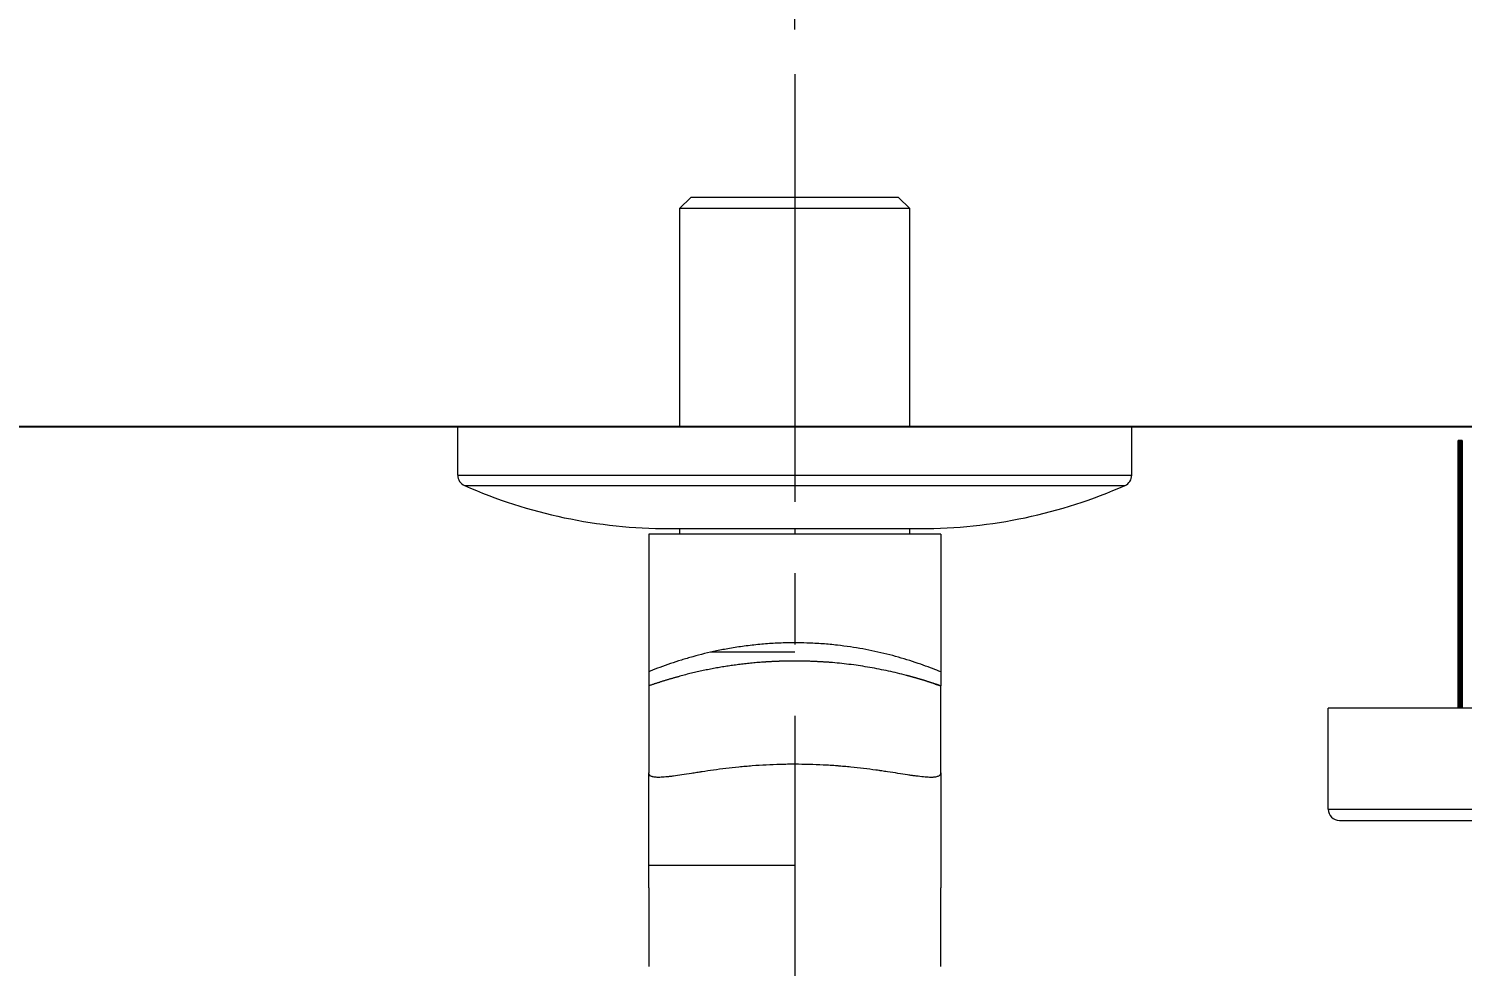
# Model space of a CAD drawing. Extents: x 3274 to 6433, y 0 to 2315.
# Drawn here: x 4084.3 to 4212, y 2087.3 to 2170.8 of the extents above; entities that cross this region are included whole.
import ezdxf

# ---------------------------------------------------------------- set-up
doc = ezdxf.new("R2010")
doc.units = 0
doc.header["$LTSCALE"] = 4
doc.header["$MEASUREMENT"] = 0
doc.header["$PDMODE"] = 3
doc.header["$PDSIZE"] = -10
doc.linetypes.add('CENTER2', pattern=[28.575, 19.05, -3.175, 3.175, -3.175])
doc.layers.get('0').update_dxf_attribs({"linetype": 'CONTINUOUS'})
doc.layers.get('DEFPOINTS').update_dxf_attribs({"linetype": 'CONTINUOUS'})
doc.layers.add('1', color=7, linetype='CONTINUOUS', true_color=0xffffff)
doc.layers.add('Cneter', color=1, linetype='CENTER2', lineweight=13)
doc.styles.add('Daelim Dimension', font='NanumGothic.ttf')
doc.dimstyles.new('DEFAULT', dxfattribs={"dimscale": 2, "dimtxt": 2, "dimasz": 2, "dimexe": 0, "dimexo": 2, "dimgap": 1, "dimtad": 1, "dimdec": 1, "dimzin": 9, "dimdsep": 46, "dimtxsty": 'Daelim Dimension', "dimcen": 0.5, "dimclrd": 252, "dimclre": 252, "dimclrt": 3, "dimadec": 1, "dimazin": 0, "dimtfac": 1, "dimtdec": 1, "dimtix": 1, "dimtmove": 0, "dimatfit": 3, "dimfxl": 1, "dimtolj": 1, "dimtzin": 1, "dimlwd": 9, "dimlwe": 9, "dimarcsym": 0})

# ---------------------------------------------------------------- blocks, each defined once
blk = doc.blocks.new('*D0')
at = {"color": 5, "lineweight": 9, "ltscale": 0.5, "transparency": 16777216}
for p, q in [((4152.52, 2170.76), (4152.52, 2192.37)), ((4302.52, 2170.76), (4302.52, 2192.37)), ((4294.52, 2190.37), (4160.52, 2190.37))]:
    blk.add_line(p, q, dxfattribs=at)
at = {"color": 5, "ltscale": 0.5, "transparency": 16777216}
for points in [[(4160.52, 2191.7), (4160.52, 2189.04), (4152.52, 2190.37)], [(4294.52, 2191.7), (4294.52, 2189.04), (4302.52, 2190.37)]]:
    blk.add_solid(points, dxfattribs=at)
at = {"layer": 'DEFPOINTS', "color": 0, "ltscale": 0.5, "transparency": 16777216}
for p in [(4152.52, 2190.37), (4152.52, 2166.76), (4302.52, 2166.76)]:
    blk.add_point(p, dxfattribs=at)
at = {"color": 7, "ltscale": 0.5, "transparency": 16777216, "insert": (4227.52, 2203.26), "char_height": 20, "attachment_point": 5, "style": 'Daelim Dimension'}
blk.add_mtext('\\A1;150~240', dxfattribs=at)

msp = doc.modelspace()

# ---------------------------------------------------------------- linework, layer by layer
at = {"ltscale": 0.5}
msp.add_line((3799.05, 2135.39), (5575.14, 2135.39), dxfattribs=at)
at = {"layer": '1', "color": 7, "linetype": 'Continuous', "lineweight": 18}
for p, q in [((4143.27, 2155.79), (4142.27, 2154.79)), ((4152.52, 2155.79), (4143.27, 2155.79)), ((4161.77, 2155.79), (4152.52, 2155.79)), ((4162.77, 2154.79), (4161.77, 2155.79)), ((4152.52, 2154.79), (4142.27, 2154.79)), ((4142.27, 2154.79), (4142.27, 2135.39)), ((4162.77, 2154.79), (4152.52, 2154.79)), ((4162.77, 2135.39), (4162.77, 2154.79)), ((4182.52, 2135.39), (4122.52, 2135.39)), ((4122.52, 2131.04), (4122.52, 2135.39)), ((4182.52, 2131.04), (4182.52, 2135.39)), ((4211.65, 2134.13), (4211.59, 2134.13)), ((4211.59, 2110.29), (4211.59, 2134.13)), ((4211.65, 2134.13), (4211.66, 2134.13)), ((4211.65, 2134.13), (4211.65, 2110.29)), ((4211.72, 2134.13), (4211.66, 2134.13)), ((4211.8, 2134.13), (4211.72, 2134.13)), ((4211.8, 2134.13), (4211.81, 2134.13)), ((4211.8, 2134.13), (4211.8, 2110.29)), ((4211.87, 2134.13), (4211.81, 2134.13)), ((4211.95, 2134.13), (4211.87, 2134.13)), ((4211.95, 2134.13), (4211.95, 2110.29)), ((4123.11, 2130.13), (4181.92, 2130.13)), ((4152.52, 2125.79), (4139.52, 2125.79)), ((4141.29, 2126.29), (4163.74, 2126.29)), ((4142.27, 2126.29), (4142.27, 2125.79)), ((4165.52, 2125.79), (4152.52, 2125.79)), ((4162.77, 2125.79), (4162.77, 2126.29)), ((4152.52, 2115.29), (4145.02, 2115.29)), ((4139.52, 2112.27), (4139.52, 2104.54)), ((4165.52, 2104.54), (4165.52, 2112.27)), ((4255.02, 2110.29), (4200.02, 2110.29)), ((4200.02, 2101.29), (4200.02, 2110.29)), ((4139.52, 2096.29), (4139.52, 2104.54)), ((4165.52, 2104.54), (4165.52, 2094.29)), ((4201.02, 2100.29), (4254.02, 2100.29)), ((4139.52, 2094.29), (4139.52, 2096.29)), ((4139.52, 2094.29), (4139.52, 2094.29)), ((4139.52, 2094.29), (4139.52, 2087.29)), ((4165.52, 2087.29), (4165.52, 2094.29))]:
    msp.add_line(p, q, dxfattribs=at)
at = {"layer": '1', "color": 7, "linetype": 'Continuous', "lineweight": 13}
for p, q in [((4152.52, 2155.79), (4152.52, 2154.79)), ((4211.66, 2134.13), (4211.66, 2110.29)), ((4211.72, 2110.29), (4211.72, 2134.13)), ((4211.81, 2134.13), (4211.81, 2110.29)), ((4211.87, 2110.29), (4211.87, 2134.13)), ((4122.52, 2131.04), (4182.52, 2131.04)), ((4152.52, 2126.29), (4152.52, 2125.79)), ((4200.02, 2101.29), (4255.02, 2101.29)), ((4139.52, 2096.29), (4152.52, 2096.29)), ((4152.52, 2096.29), (4152.52, 2087.29))]:
    msp.add_line(p, q, dxfattribs=at)
at = {"layer": '1', "color": 7, "linetype": 'Continuous', "lineweight": 18}
for centre, start, end in [((4123.52, 2131.04), 180, 246.1686), ((4181.52, 2131.04), 293.8314, 0), ((4201.02, 2101.29), 180, 270)]:
    msp.add_arc(centre, 1, start, end, dxfattribs=at)
for centre, major_axis, start_param, end_param in [((4141.29, 2171.29), (0, -45), 5.867249, 6.283186), ((4163.74, 2171.29), (0, 45), 3.141593, 3.557528)]:
    msp.add_ellipse(centre, major_axis=major_axis, ratio=1, start_param=start_param, end_param=end_param, dxfattribs=at)
for points, degree in [([(4139.52, 2125.79), (4139.52, 2124.5), (4139.52, 2121.86), (4139.52, 2117.78), (4139.52, 2114.97), (4139.52, 2113.53)], 3), ([(4165.52, 2125.79), (4165.52, 2124.49), (4165.52, 2121.86), (4165.52, 2117.78), (4165.52, 2114.96), (4165.52, 2113.53)], 3), ([(4139.52, 2113.53), (4139.52, 2113.46), (4139.52, 2113.31), (4139.52, 2113.11), (4139.52, 2112.92), (4139.52, 2112.75), (4139.52, 2112.59), (4139.52, 2112.46), (4139.52, 2112.35), (4139.52, 2112.29), (4139.52, 2112.27)], 3), ([(4165.01, 2112.44), (4165.51, 2112.29)], 1)]:
    msp.add_open_spline(points, degree=degree, dxfattribs=at)
for points, knots in [([(4152.52, 2116.11), (4152.4, 2116.11), (4151.82, 2116.11), (4150.78, 2116.08), (4149.4, 2115.98), (4148.04, 2115.82), (4146.75, 2115.62), (4145.57, 2115.4), (4144.48, 2115.15), (4143.44, 2114.88), (4142.42, 2114.58), (4141.44, 2114.26), (4140.52, 2113.93), (4139.88, 2113.68), (4139.56, 2113.55), (4139.52, 2113.53)], [0, 0, 0, 0, 0.023877, 0.120815, 0.217799, 0.316259, 0.411325, 0.49807, 0.579705, 0.661441, 0.743955, 0.82622, 0.908389, 0.988076, 1, 1, 1, 1]), ([(4165.52, 2113.53), (4165.46, 2113.55), (4165.16, 2113.67), (4164.58, 2113.9), (4163.72, 2114.21), (4162.76, 2114.53), (4161.76, 2114.83), (4160.72, 2115.11), (4159.67, 2115.35), (4158.58, 2115.57), (4157.46, 2115.75), (4156.28, 2115.91), (4154.98, 2116.03), (4153.71, 2116.1), (4152.88, 2116.11), (4152.52, 2116.11)], [0, 0, 0, 0, 0.015185, 0.084181, 0.160721, 0.243751, 0.325907, 0.406898, 0.488426, 0.56935, 0.649759, 0.733685, 0.82556, 0.924326, 1, 1, 1, 1]), ([(4165.52, 2113.53), (4165.52, 2113.45), (4165.52, 2113.28), (4165.52, 2113.13), (4165.52, 2113.02), (4165.52, 2112.99), (4165.52, 2112.92), (4165.52, 2112.89), (4165.52, 2112.79), (4165.52, 2112.73), (4165.52, 2112.65), (4165.52, 2112.63), (4165.52, 2112.58), (4165.52, 2112.56), (4165.52, 2112.49), (4165.52, 2112.45), (4165.52, 2112.41), (4165.52, 2112.4), (4165.52, 2112.39), (4165.52, 2112.36), (4165.52, 2112.35), (4165.52, 2112.31), (4165.52, 2112.29), (4165.52, 2112.27)], [0, 0, 0, 0, 0.125, 0.25, 0.25, 0.3125, 0.3125, 0.375, 0.375, 0.5, 0.5, 0.5625, 0.5625, 0.625, 0.625, 0.75, 0.75, 0.78125, 0.78125, 0.8125, 0.875, 0.875, 1, 1, 1, 1]), ([(4165.52, 2104.54), (4165.52, 2104.46), (4165.5, 2104.4), (4165.41, 2104.29), (4165.35, 2104.25), (4165.19, 2104.18), (4165.08, 2104.16), (4164.94, 2104.14), (4164.93, 2104.14), (4164.9, 2104.13), (4164.88, 2104.13), (4164.83, 2104.13), (4164.72, 2104.12), (4164.61, 2104.12), (4164.36, 2104.13), (4164.18, 2104.14), (4163.78, 2104.18), (4163.56, 2104.21), (4163.27, 2104.25), (4163.21, 2104.25), (4163.11, 2104.27), (4163.08, 2104.27), (4163.02, 2104.28), (4162.86, 2104.3), (4162.7, 2104.33), (4162.29, 2104.39), (4162.01, 2104.43), (4161.41, 2104.53), (4161.1, 2104.57), (4160.6, 2104.65), (4160.43, 2104.67), (4160.22, 2104.7), (4160.18, 2104.71), (4160.09, 2104.72), (4159.96, 2104.74), (4159.83, 2104.76), (4159.39, 2104.82), (4159.02, 2104.87), (4158.28, 2104.96), (4157.9, 2105), (4157.31, 2105.06), (4157.11, 2105.08), (4156.81, 2105.1), (4156.66, 2105.11), (4156.51, 2105.13), (4156.4, 2105.14), (4156.35, 2105.14), (4155.89, 2105.18), (4155.48, 2105.2), (4154.64, 2105.25), (4154.22, 2105.26), (4153.38, 2105.28), (4152.95, 2105.29), (4152.42, 2105.29), (4152.26, 2105.29), (4152.1, 2105.29), (4151.99, 2105.29), (4151.93, 2105.29), (4151.67, 2105.28), (4151.45, 2105.28), (4150.81, 2105.26), (4150.39, 2105.25), (4149.56, 2105.2), (4149.15, 2105.18), (4148.54, 2105.13), (4148.34, 2105.11), (4148.03, 2105.08), (4147.93, 2105.08), (4147.73, 2105.06), (4147.63, 2105.05), (4147.14, 2105), (4146.76, 2104.96), (4146.01, 2104.87), (4145.65, 2104.82), (4144.94, 2104.72), (4144.6, 2104.67), (4144.23, 2104.62), (4144.19, 2104.61), (4144.11, 2104.6), (4143.99, 2104.58), (4143.71, 2104.54), (4143.48, 2104.5), (4143.03, 2104.43), (4142.74, 2104.39), (4142.21, 2104.31), (4141.95, 2104.27), (4141.6, 2104.22), (4141.48, 2104.21), (4141.34, 2104.19), (4141.32, 2104.19), (4141.26, 2104.18), (4141.18, 2104.17), (4141.1, 2104.17), (4140.85, 2104.14), (4140.67, 2104.13), (4140.35, 2104.12), (4140.2, 2104.13), (4140.02, 2104.15), (4139.96, 2104.16), (4139.88, 2104.17), (4139.84, 2104.18), (4139.81, 2104.19), (4139.79, 2104.2), (4139.78, 2104.21), (4139.68, 2104.24), (4139.62, 2104.29), (4139.54, 2104.4), (4139.52, 2104.46), (4139.52, 2104.54)], [0, 0, 0, 0, 0.03125, 0.03125, 0.0625, 0.0625, 0.09375, 0.09375, 0.097656, 0.097656, 0.101562, 0.101562, 0.109375, 0.125, 0.125, 0.15625, 0.15625, 0.1875, 0.1875, 0.195312, 0.195312, 0.199219, 0.199219, 0.203125, 0.21875, 0.21875, 0.25, 0.25, 0.28125, 0.28125, 0.296875, 0.296875, 0.300781, 0.300781, 0.304688, 0.3125, 0.3125, 0.34375, 0.34375, 0.375, 0.375, 0.390625, 0.390625, 0.398438, 0.402344, 0.402344, 0.40625, 0.40625, 0.4375, 0.4375, 0.46875, 0.46875, 0.5, 0.5, 0.507813, 0.511719, 0.511719, 0.515625, 0.515625, 0.53125, 0.53125, 0.5625, 0.5625, 0.59375, 0.59375, 0.609375, 0.609375, 0.617188, 0.617188, 0.625, 0.625, 0.65625, 0.65625, 0.6875, 0.6875, 0.71875, 0.71875, 0.722656, 0.722656, 0.726563, 0.734375, 0.75, 0.75, 0.78125, 0.78125, 0.8125, 0.8125, 0.828125, 0.828125, 0.832031, 0.832031, 0.835938, 0.84375, 0.84375, 0.875, 0.875, 0.90625, 0.90625, 0.921875, 0.921875, 0.929688, 0.933594, 0.933594, 0.9375, 0.9375, 0.96875, 0.96875, 1, 1, 1, 1])]:
    msp.add_open_spline(points, degree=3, knots=knots, dxfattribs=at)
at = {"layer": '1', "color": 7, "linetype": 'Continuous', "lineweight": 13}
for points, knots in [([(4152.52, 2114.49), (4152.49, 2114.49), (4152.45, 2114.49), (4152.38, 2114.49), (4152.31, 2114.49), (4152.24, 2114.49), (4152.17, 2114.49), (4152.11, 2114.49), (4152.04, 2114.49), (4151.97, 2114.49), (4151.9, 2114.48), (4151.83, 2114.48), (4151.77, 2114.48), (4151.7, 2114.48), (4151.63, 2114.48), (4151.56, 2114.48), (4151.5, 2114.48), (4151.43, 2114.47), (4151.36, 2114.47), (4151.3, 2114.47), (4151.23, 2114.47), (4151.16, 2114.47), (4151.09, 2114.46), (4151.03, 2114.46), (4150.96, 2114.46), (4150.9, 2114.46), (4150.83, 2114.45), (4150.76, 2114.45), (4150.7, 2114.45), (4150.63, 2114.44), (4150.56, 2114.44), (4150.5, 2114.44), (4150.43, 2114.43), (4150.37, 2114.43), (4150.3, 2114.43), (4150.24, 2114.42), (4150.17, 2114.42), (4150.11, 2114.42), (4150.04, 2114.41), (4149.97, 2114.41), (4149.91, 2114.4), (4149.77, 2114.39), (4149.57, 2114.38), (4149.29, 2114.36), (4149.01, 2114.33), (4148.73, 2114.31), (4148.46, 2114.28), (4148.19, 2114.25), (4147.92, 2114.22), (4147.65, 2114.19), (4147.38, 2114.15), (4147.12, 2114.12), (4146.86, 2114.08), (4146.6, 2114.04), (4146.34, 2114), (4146.08, 2113.96), (4145.73, 2113.9), (4145.29, 2113.82), (4144.76, 2113.72), (4144.24, 2113.61), (4143.71, 2113.49), (4143.19, 2113.37), (4142.67, 2113.24), (4142.29, 2113.13), (4142.04, 2113.06), (4141.92, 2113.03), (4141.8, 2113), (4141.69, 2112.96), (4141.57, 2112.93), (4141.45, 2112.9), (4141.33, 2112.86), (4141.22, 2112.83), (4141.1, 2112.79), (4140.98, 2112.76), (4140.87, 2112.72), (4140.75, 2112.68), (4140.64, 2112.65), (4140.52, 2112.61), (4140.41, 2112.57), (4140.3, 2112.54), (4140.18, 2112.5), (4140.07, 2112.46), (4139.96, 2112.43), (4139.85, 2112.39), (4139.74, 2112.35), (4139.63, 2112.31), (4139.55, 2112.29), (4139.52, 2112.27)], [0, 0, 0, 0, 0.004789, 0.009573, 0.01435, 0.019121, 0.023885, 0.028644, 0.033397, 0.038144, 0.042885, 0.047621, 0.05235, 0.057074, 0.061792, 0.066504, 0.071211, 0.075912, 0.080607, 0.085297, 0.089981, 0.094661, 0.099334, 0.104003, 0.108666, 0.113323, 0.117976, 0.122623, 0.127266, 0.131903, 0.136535, 0.141162, 0.145785, 0.150402, 0.155015, 0.159622, 0.164225, 0.168824, 0.173417, 0.178006, 0.18259, 0.18717, 0.206971, 0.226705, 0.246374, 0.265982, 0.28553, 0.305021, 0.324457, 0.343843, 0.363179, 0.38247, 0.401717, 0.420924, 0.440092, 0.459226, 0.478328, 0.518306, 0.558649, 0.59938, 0.640524, 0.682104, 0.724142, 0.766659, 0.776653, 0.786659, 0.796676, 0.806705, 0.816747, 0.826801, 0.836868, 0.846949, 0.857043, 0.867152, 0.877275, 0.887412, 0.897565, 0.907733, 0.917918, 0.928118, 0.938335, 0.948568, 0.958819, 0.969087, 0.979373, 0.989677, 1, 1, 1, 1]), ([(4165.52, 2112.27), (4165.5, 2112.28), (4165.46, 2112.29), (4165.41, 2112.31), (4165.35, 2112.33), (4165.3, 2112.35), (4165.25, 2112.37), (4165.19, 2112.39), (4165.14, 2112.41), (4165.08, 2112.42), (4165.03, 2112.44), (4164.97, 2112.46), (4164.91, 2112.48), (4164.86, 2112.5), (4164.8, 2112.52), (4164.75, 2112.53), (4164.69, 2112.55), (4164.64, 2112.57), (4164.58, 2112.59), (4164.52, 2112.61), (4164.47, 2112.63), (4164.41, 2112.64), (4164.35, 2112.66), (4164.3, 2112.68), (4164.24, 2112.7), (4164.18, 2112.71), (4164.12, 2112.73), (4164.07, 2112.75), (4164.01, 2112.77), (4163.95, 2112.79), (4163.89, 2112.8), (4163.83, 2112.82), (4163.78, 2112.84), (4163.72, 2112.86), (4163.66, 2112.87), (4163.6, 2112.89), (4163.54, 2112.91), (4163.48, 2112.92), (4163.42, 2112.94), (4163.36, 2112.96), (4163.3, 2112.98), (4163.25, 2112.99), (4163.19, 2113.01), (4163.13, 2113.03), (4163.07, 2113.04), (4163.01, 2113.06), (4162.95, 2113.08), (4162.89, 2113.09), (4162.82, 2113.11), (4162.76, 2113.13), (4162.7, 2113.14), (4162.64, 2113.16), (4162.58, 2113.18), (4162.52, 2113.19), (4162.22, 2113.27), (4161.67, 2113.41), (4160.87, 2113.59), (4160.05, 2113.76), (4159.22, 2113.92), (4158.39, 2114.05), (4157.56, 2114.17), (4156.72, 2114.27), (4156.11, 2114.33), (4155.74, 2114.36), (4155.61, 2114.37), (4155.49, 2114.38), (4155.36, 2114.39), (4155.23, 2114.4), (4155.1, 2114.4), (4154.97, 2114.41), (4154.84, 2114.42), (4154.71, 2114.43), (4154.59, 2114.43), (4154.46, 2114.44), (4154.33, 2114.45), (4154.2, 2114.45), (4154.07, 2114.46), (4153.94, 2114.46), (4153.81, 2114.47), (4153.68, 2114.47), (4153.55, 2114.48), (4153.42, 2114.48), (4153.29, 2114.48), (4153.16, 2114.48), (4153.03, 2114.49), (4152.91, 2114.49), (4152.78, 2114.49), (4152.65, 2114.49), (4152.56, 2114.49), (4152.52, 2114.49)], [0, 0, 0, 0, 0.005068, 0.010135, 0.015201, 0.020265, 0.025327, 0.030389, 0.035449, 0.040508, 0.045566, 0.050622, 0.055678, 0.060732, 0.065786, 0.070838, 0.07589, 0.080941, 0.085991, 0.09104, 0.096088, 0.101136, 0.106182, 0.111229, 0.116274, 0.121319, 0.126364, 0.131408, 0.136452, 0.141495, 0.146538, 0.151581, 0.156623, 0.161665, 0.166707, 0.171749, 0.17679, 0.181832, 0.186874, 0.191915, 0.196957, 0.201999, 0.20704, 0.212083, 0.217125, 0.222167, 0.22721, 0.232254, 0.237297, 0.242341, 0.247386, 0.252431, 0.257476, 0.262523, 0.267569, 0.331587, 0.39526, 0.458677, 0.521925, 0.582955, 0.643682, 0.704189, 0.764563, 0.773655, 0.782742, 0.791824, 0.800901, 0.809974, 0.819042, 0.828107, 0.837168, 0.846226, 0.855281, 0.864334, 0.873383, 0.882431, 0.891477, 0.900522, 0.909565, 0.918608, 0.92765, 0.936691, 0.945733, 0.954775, 0.963818, 0.972861, 0.981906, 0.990952, 1, 1, 1, 1])]:
    msp.add_open_spline(points, degree=3, knots=knots, dxfattribs=at)
at = {"layer": 'Cneter', "lineweight": 5, "ltscale": 0.5}
msp.add_line((4152.52, 2166.76), (4152.52, 2032.65), dxfattribs=at)

# ---------------------------------------------------------------- dimensions: what is measured, and where the dimension line sits
at = {"color": 5, "ltscale": 0.5}
dim = msp.add_linear_dim(base=(4152.52, 2190.37), p1=(4302.52, 2166.76), p2=(4152.52, 2166.76), text='<>~240', dimstyle='DEFAULT', override={"dimtxt": 10, "dimasz": 4, "dimexe": 1, "dimdec": 0, "dimclrd": 5, "dimclre": 5, "dimclrt": 7}, dxfattribs=at)
dim.commit()
dim.dimension.update_dxf_attribs({"geometry": '*D0', "text_midpoint": (4227.52, 2203.26)})

doc.saveas('drawing.dxf')
